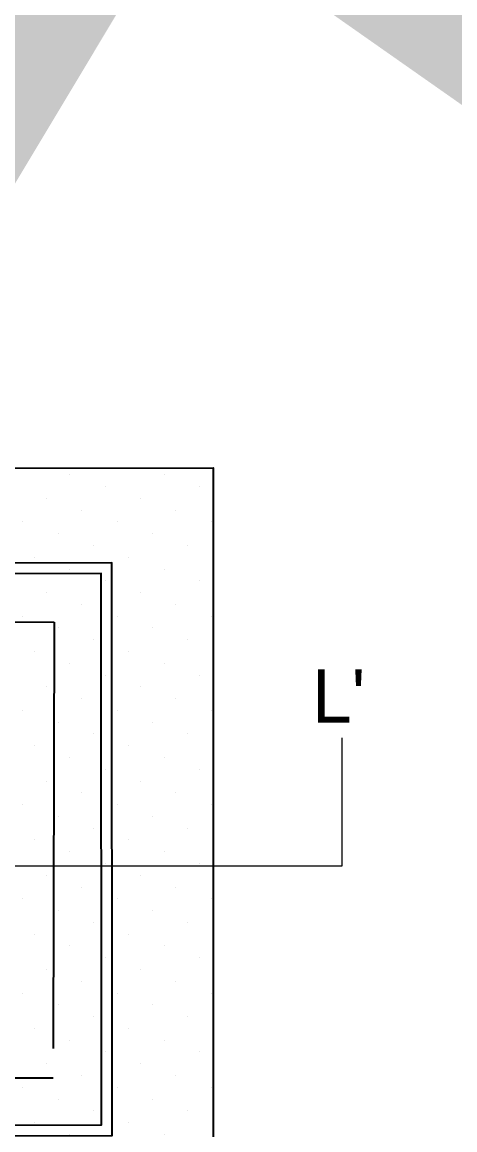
# Model space of a CAD drawing. Header units: millimetres. Extents: x 1147.5 to 1224.1, y 2097.1 to 2139.6.
# Drawn here: x 1209.268 to 1209.522, y 2114.744 to 2115.393 of the extents above; entities that cross this region are included whole.
import ezdxf
from ezdxf.enums import TextEntityAlignment as Align

# ---------------------------------------------------------------- set-up
doc = ezdxf.new("R2010")
doc.units = ezdxf.units.MM
doc.linetypes.add('CENTER', pattern=[1.25, 1, -0.0625, 0.125, -0.0625])
doc.linetypes.add('HIDDEN', pattern=[0.375, 0.25, -0.125])
for name, color, linetype in [('AUX2', 8, 'Continuous'), ('HATCH', 7, 'Continuous'), ('LINES', 1, 'Continuous'), ('TEXTO3', 1, 'Continuous')]:
    doc.layers.add(name, color=color, linetype=linetype)
doc.layers.add('COTAS', color=251, linetype='Continuous', lineweight=13)
doc.styles.add('RomanS', font='stylu.ttf')
doc.styles.get("Standard").update_dxf_attribs({"font": 'arial.ttf'})
doc.dimstyles.get("Standard").update_dxf_attribs({"dimtxt": 0.18, "dimasz": 0.18, "dimexe": 0.18, "dimexo": 0.0625, "dimgap": 0.09, "dimtad": 0, "dimtih": 1, "dimtoh": 1, "dimdec": 4, "dimzin": 0, "dimdsep": 46, "dimtxsty": 'Standard', "dimcen": 0.09, "dimadec": 0, "dimazin": 0, "dimtfac": 1, "dimtdec": 4, "dimtofl": 0, "dimtmove": 0, "dimatfit": 3, "dimfxl": 1, "dimtolj": 1, "dimtzin": 0, "dimarcsym": 0})

# ---------------------------------------------------------------- blocks, each defined once
blk = doc.blocks.new('*X338')
at = {"color": 0}
for p, q in [((320.4077602251544, 232.0194125768359), (320.4077602251544, 232.0194125768359)), ((324.8271776075704, 232.0194125768358), (324.8271776075704, 232.0194125768358)), ((329.2465949899864, 232.0194125768357), (329.2465949899864, 232.0194125768357)), ((333.6660123724023, 232.0194125768357), (333.6660123724023, 232.0194125768357)), ((338.0854297548183, 232.0194125768357), (338.0854297548183, 232.0194125768357)), ((342.5048471372344, 232.0194125768356), (342.5048471372344, 232.0194125768356)), ((346.9242645196504, 232.0194125768355), (346.9242645196504, 232.0194125768355)), ((351.3436819020663, 232.0194125768355), (351.3436819020663, 232.0194125768355)), ((355.7630992844823, 232.0194125768355), (355.7630992844823, 232.0194125768355)), ((360.1825166668982, 232.0194125768355), (360.1825166668982, 232.0194125768355)), ((364.6019340493141, 232.0194125768355), (364.6019340493141, 232.0194125768355)), ((317.6456243611444, 231.4669854040339), (317.6456243611444, 231.4669854040339)), ((322.0650417435604, 231.4669854040338), (322.0650417435604, 231.4669854040338)), ((326.4844591259764, 231.4669854040338), (326.4844591259764, 231.4669854040338)), ((330.9038765083924, 231.4669854040337), (330.9038765083924, 231.4669854040337)), ((335.3232938908084, 231.4669854040337), (335.3232938908084, 231.4669854040337)), ((339.7427112732243, 231.4669854040337), (339.7427112732243, 231.4669854040337)), ((344.1621286556403, 231.4669854040336), (344.1621286556403, 231.4669854040336)), ((348.5815460380563, 231.4669854040336), (348.5815460380563, 231.4669854040336)), ((353.0009634204723, 231.4669854040335), (353.0009634204723, 231.4669854040335)), ((357.4203808028882, 231.4669854040335), (357.4203808028882, 231.4669854040335)), ((361.8397981853042, 231.4669854040335), (361.8397981853042, 231.4669854040335)), ((366.25921556772, 231.4669854040335), (366.25921556772, 231.4669854040335)), ((319.3029058795505, 230.9145582312319), (319.3029058795505, 230.9145582312319)), ((323.7223232619664, 230.9145582312318), (323.7223232619664, 230.9145582312318)), ((328.1417406443824, 230.9145582312318), (328.1417406443824, 230.9145582312318)), ((332.5611580267984, 230.9145582312318), (332.5611580267984, 230.9145582312318)), ((336.9805754092143, 230.9145582312317), (336.9805754092143, 230.9145582312317)), ((341.3999927916304, 230.9145582312316), (341.3999927916304, 230.9145582312316)), ((345.8194101740464, 230.9145582312316), (345.8194101740464, 230.9145582312316)), ((350.2388275564623, 230.9145582312315), (350.2388275564623, 230.9145582312315)), ((354.6582449388783, 230.9145582312315), (354.6582449388783, 230.9145582312315)), ((359.0776623212942, 230.9145582312315), (359.0776623212942, 230.9145582312315)), ((363.4970797037101, 230.9145582312315), (363.4970797037101, 230.9145582312315)), ((320.9601873979564, 230.3621310584299), (320.9601873979564, 230.3621310584299)), ((325.3796047803724, 230.3621310584299), (325.3796047803724, 230.3621310584299)), ((329.7990221627884, 230.3621310584298), (329.7990221627884, 230.3621310584298)), ((334.2184395452044, 230.3621310584298), (334.2184395452044, 230.3621310584298)), ((338.6378569276203, 230.3621310584297), (338.6378569276203, 230.3621310584297)), ((343.0572743100363, 230.3621310584296), (343.0572743100363, 230.3621310584296)), ((347.4766916924523, 230.3621310584296), (347.4766916924523, 230.3621310584296)), ((351.8961090748683, 230.3621310584296), (351.8961090748683, 230.3621310584296)), ((356.3155264572842, 230.3621310584296), (356.3155264572842, 230.3621310584296)), ((360.7349438397002, 230.3621310584296), (360.7349438397002, 230.3621310584296)), ((365.1543612221161, 230.3621310584296), (365.1543612221161, 230.3621310584296)), ((318.1980515339465, 229.8097038856279), (318.1980515339465, 229.8097038856279)), ((322.6174689163624, 229.8097038856278), (322.6174689163624, 229.8097038856278)), ((327.0368862987784, 229.8097038856278), (327.0368862987784, 229.8097038856278)), ((331.4563036811944, 229.8097038856278), (331.4563036811944, 229.8097038856278)), ((335.8757210636103, 229.8097038856277), (335.8757210636103, 229.8097038856277)), ((340.2951384460264, 229.8097038856276), (340.2951384460264, 229.8097038856276)), ((344.7145558284424, 229.8097038856276), (344.7145558284424, 229.8097038856276)), ((349.1339732108583, 229.8097038856276), (349.1339732108583, 229.8097038856276)), ((353.5533905932743, 229.8097038856276), (353.5533905932743, 229.8097038856276)), ((357.9728079756902, 229.8097038856276), (357.9728079756902, 229.8097038856276)), ((362.3922253581061, 229.8097038856275), (362.3922253581061, 229.8097038856275)), ((366.811642740522, 229.8097038856276), (366.811642740522, 229.8097038856276)), ((319.8553330523524, 229.2572767128259), (319.8553330523524, 229.2572767128259)), ((324.2747504347684, 229.2572767128259), (324.2747504347684, 229.2572767128259)), ((328.6941678171844, 229.2572767128258), (328.6941678171844, 229.2572767128258)), ((333.1135851996004, 229.2572767128258), (333.1135851996004, 229.2572767128258)), ((337.5330025820163, 229.2572767128257), (337.5330025820163, 229.2572767128257)), ((341.9524199644324, 229.2572767128256), (341.9524199644324, 229.2572767128256)), ((346.3718373468483, 229.2572767128256), (346.3718373468483, 229.2572767128256)), ((350.7912547292643, 229.2572767128256), (350.7912547292643, 229.2572767128256)), ((355.2106721116803, 229.2572767128256), (355.2106721116803, 229.2572767128256)), ((359.6300894940962, 229.2572767128256), (359.6300894940962, 229.2572767128256)), ((364.0495068765121, 229.2572767128256), (364.0495068765121, 229.2572767128256)), ((317.0931971883425, 228.704849540024), (317.0931971883425, 228.704849540024)), ((321.5126145707584, 228.7048495400239), (321.5126145707584, 228.7048495400239)), ((325.9320319531744, 228.7048495400238), (325.9320319531744, 228.7048495400238)), ((330.3514493355904, 228.7048495400238), (330.3514493355904, 228.7048495400238)), ((334.7708667180063, 228.7048495400238), (334.7708667180063, 228.7048495400238)), ((339.1902841004224, 228.7048495400237), (339.1902841004224, 228.7048495400237)), ((343.6097014828384, 228.7048495400236), (343.6097014828384, 228.7048495400236)), ((348.0291188652543, 228.7048495400236), (348.0291188652543, 228.7048495400236)), ((352.4485362476703, 228.7048495400236), (352.4485362476703, 228.7048495400236)), ((356.8679536300862, 228.7048495400236), (356.8679536300862, 228.7048495400236)), ((361.2873710125021, 228.7048495400236), (361.2873710125021, 228.7048495400236)), ((365.706788394918, 228.7048495400236), (365.706788394918, 228.7048495400236)), ((318.7504787067484, 228.1524223672219), (318.7504787067484, 228.1524223672219)), ((323.1698960891644, 228.1524223672219), (323.1698960891644, 228.1524223672219)), ((327.5893134715804, 228.1524223672218), (327.5893134715804, 228.1524223672218)), ((332.0087308539964, 228.1524223672218), (332.0087308539964, 228.1524223672218)), ((336.4281482364123, 228.1524223672218), (336.4281482364123, 228.1524223672218)), ((340.8475656188284, 228.1524223672217), (340.8475656188284, 228.1524223672217)), ((345.2669830012443, 228.1524223672216), (345.2669830012443, 228.1524223672216)), ((349.6864003836603, 228.1524223672216), (349.6864003836603, 228.1524223672216)), ((354.1058177660763, 228.1524223672216), (354.1058177660763, 228.1524223672216)), ((358.5252351484922, 228.1524223672216), (358.5252351484922, 228.1524223672216)), ((362.9446525309081, 228.1524223672216), (362.9446525309081, 228.1524223672216)), ((320.4077602251544, 227.5999951944199), (320.4077602251544, 227.5999951944199)), ((324.8271776075704, 227.5999951944198), (324.8271776075704, 227.5999951944198)), ((329.2465949899864, 227.5999951944198), (329.2465949899864, 227.5999951944198)), ((333.6660123724023, 227.5999951944198), (333.6660123724023, 227.5999951944198)), ((338.0854297548184, 227.5999951944197), (338.0854297548184, 227.5999951944197)), ((342.5048471372344, 227.5999951944197), (342.5048471372344, 227.5999951944197)), ((346.9242645196503, 227.5999951944196), (346.9242645196503, 227.5999951944196)), ((351.3436819020663, 227.5999951944196), (351.3436819020663, 227.5999951944196)), ((355.7630992844822, 227.5999951944196), (355.7630992844822, 227.5999951944196)), ((360.1825166668981, 227.5999951944196), (360.1825166668981, 227.5999951944196)), ((364.601934049314, 227.5999951944196), (364.601934049314, 227.5999951944196)), ((317.6456243611444, 227.047568021618), (317.6456243611444, 227.047568021618)), ((322.0650417435604, 227.047568021618), (322.0650417435604, 227.047568021618)), ((326.4844591259764, 227.0475680216179), (326.4844591259764, 227.0475680216179)), ((330.9038765083924, 227.0475680216178), (330.9038765083924, 227.0475680216178)), ((335.3232938908083, 227.0475680216178), (335.3232938908083, 227.0475680216178)), ((339.7427112732244, 227.0475680216177), (339.7427112732244, 227.0475680216177)), ((344.1621286556403, 227.0475680216177), (344.1621286556403, 227.0475680216177)), ((348.5815460380563, 227.0475680216176), (348.5815460380563, 227.0475680216176)), ((353.0009634204723, 227.0475680216176), (353.0009634204723, 227.0475680216176)), ((357.4203808028882, 227.0475680216176), (357.4203808028882, 227.0475680216176)), ((361.8397981853041, 227.0475680216176), (361.8397981853041, 227.0475680216176)), ((366.25921556772, 227.0475680216176), (366.25921556772, 227.0475680216176)), ((319.3029058795504, 226.4951408488159), (319.3029058795504, 226.4951408488159)), ((323.7223232619664, 226.4951408488159), (323.7223232619664, 226.4951408488159)), ((328.1417406443824, 226.4951408488159), (328.1417406443824, 226.4951408488159)), ((332.5611580267984, 226.4951408488158), (332.5611580267984, 226.4951408488158)), ((336.9805754092144, 226.4951408488157), (336.9805754092144, 226.4951408488157)), ((341.3999927916304, 226.4951408488157), (341.3999927916304, 226.4951408488157)), ((345.8194101740463, 226.4951408488157), (345.8194101740463, 226.4951408488157)), ((350.2388275564623, 226.4951408488157), (350.2388275564623, 226.4951408488157)), ((354.6582449388782, 226.4951408488157), (354.6582449388782, 226.4951408488157)), ((359.0776623212941, 226.4951408488156), (359.0776623212941, 226.4951408488156)), ((363.49707970371, 226.4951408488157), (363.49707970371, 226.4951408488157)), ((320.9601873979564, 225.942713676014), (320.9601873979564, 225.942713676014)), ((325.3796047803724, 225.9427136760139), (325.3796047803724, 225.9427136760139)), ((329.7990221627884, 225.9427136760139), (329.7990221627884, 225.9427136760139)), ((334.2184395452043, 225.9427136760138), (334.2184395452043, 225.9427136760138)), ((338.6378569276204, 225.9427136760137), (338.6378569276204, 225.9427136760137)), ((343.0572743100363, 225.9427136760137), (343.0572743100363, 225.9427136760137)), ((347.4766916924523, 225.9427136760137), (347.4766916924523, 225.9427136760137)), ((351.8961090748683, 225.9427136760137), (351.8961090748683, 225.9427136760137)), ((356.3155264572842, 225.9427136760137), (356.3155264572842, 225.9427136760137)), ((360.7349438397001, 225.9427136760137), (360.7349438397001, 225.9427136760137)), ((365.154361222116, 225.9427136760137), (365.154361222116, 225.9427136760137)), ((318.1980515339464, 225.390286503212), (318.1980515339464, 225.390286503212)), ((322.6174689163624, 225.3902865032119), (322.6174689163624, 225.3902865032119)), ((327.0368862987784, 225.3902865032119), (327.0368862987784, 225.3902865032119)), ((331.4563036811944, 225.3902865032119), (331.4563036811944, 225.3902865032119)), ((335.8757210636104, 225.3902865032118), (335.8757210636104, 225.3902865032118)), ((340.2951384460264, 225.3902865032117), (340.2951384460264, 225.3902865032117)), ((344.7145558284423, 225.3902865032117), (344.7145558284423, 225.3902865032117)), ((349.1339732108583, 225.3902865032117), (349.1339732108583, 225.3902865032117)), ((353.5533905932742, 225.3902865032117), (353.5533905932742, 225.3902865032117)), ((357.9728079756901, 225.3902865032117), (357.9728079756901, 225.3902865032117)), ((362.392225358106, 225.3902865032117), (362.392225358106, 225.3902865032117)), ((366.811642740522, 225.3902865032117), (366.811642740522, 225.3902865032117)), ((319.8553330523524, 224.83785933041), (319.8553330523524, 224.83785933041)), ((324.2747504347684, 224.8378593304099), (324.2747504347684, 224.8378593304099)), ((328.6941678171844, 224.8378593304099), (328.6941678171844, 224.8378593304099)), ((333.1135851996003, 224.8378593304099), (333.1135851996003, 224.8378593304099)), ((337.5330025820164, 224.8378593304098), (337.5330025820164, 224.8378593304098)), ((341.9524199644324, 224.8378593304097), (341.9524199644324, 224.8378593304097)), ((346.3718373468483, 224.8378593304097), (346.3718373468483, 224.8378593304097)), ((350.7912547292643, 224.8378593304097), (350.7912547292643, 224.8378593304097)), ((355.2106721116802, 224.8378593304097), (355.2106721116802, 224.8378593304097)), ((359.6300894940961, 224.8378593304097), (359.6300894940961, 224.8378593304097)), ((364.049506876512, 224.8378593304097), (364.049506876512, 224.8378593304097)), ((317.0931971883424, 224.285432157608), (317.0931971883424, 224.285432157608)), ((321.5126145707584, 224.2854321576079), (321.5126145707584, 224.2854321576079)), ((325.9320319531744, 224.2854321576079), (325.9320319531744, 224.2854321576079)), ((330.3514493355904, 224.2854321576079), (330.3514493355904, 224.2854321576079)), ((334.7708667180064, 224.2854321576078), (334.7708667180064, 224.2854321576078)), ((339.1902841004224, 224.2854321576078), (339.1902841004224, 224.2854321576078)), ((343.6097014828383, 224.2854321576077), (343.6097014828383, 224.2854321576077)), ((348.0291188652543, 224.2854321576077), (348.0291188652543, 224.2854321576077)), ((352.4485362476702, 224.2854321576077), (352.4485362476702, 224.2854321576077)), ((356.8679536300861, 224.2854321576077), (356.8679536300861, 224.2854321576077)), ((361.287371012502, 224.2854321576077), (361.287371012502, 224.2854321576077)), ((365.706788394918, 224.2854321576077), (365.706788394918, 224.2854321576077)), ((318.7504787067484, 223.7330049848061), (318.7504787067484, 223.7330049848061)), ((323.1698960891644, 223.733004984806), (323.1698960891644, 223.733004984806)), ((327.5893134715804, 223.7330049848059), (327.5893134715804, 223.7330049848059)), ((332.0087308539963, 223.7330049848059), (332.0087308539963, 223.7330049848059)), ((336.4281482364124, 223.7330049848058), (336.4281482364124, 223.7330049848058)), ((340.8475656188284, 223.7330049848058), (340.8475656188284, 223.7330049848058)), ((345.2669830012443, 223.7330049848057), (345.2669830012443, 223.7330049848057)), ((349.6864003836603, 223.7330049848057), (349.6864003836603, 223.7330049848057)), ((354.1058177660762, 223.7330049848057), (354.1058177660762, 223.7330049848057)), ((358.5252351484921, 223.7330049848057), (358.5252351484921, 223.7330049848057)), ((362.944652530908, 223.7330049848057), (362.944652530908, 223.7330049848057)), ((320.4077602251544, 223.180577812004), (320.4077602251544, 223.180577812004)), ((324.8271776075704, 223.180577812004), (324.8271776075704, 223.180577812004)), ((329.2465949899864, 223.1805778120039), (329.2465949899864, 223.1805778120039)), ((333.6660123724024, 223.1805778120038), (333.6660123724024, 223.1805778120038)), ((338.0854297548184, 223.1805778120038), (338.0854297548184, 223.1805778120038)), ((342.5048471372343, 223.1805778120037), (342.5048471372343, 223.1805778120037)), ((346.9242645196503, 223.1805778120037), (346.9242645196503, 223.1805778120037)), ((351.3436819020662, 223.1805778120037), (351.3436819020662, 223.1805778120037)), ((355.7630992844821, 223.1805778120037), (355.7630992844821, 223.1805778120037)), ((360.182516666898, 223.1805778120037), (360.182516666898, 223.1805778120037)), ((364.601934049314, 223.1805778120037), (364.601934049314, 223.1805778120037)), ((317.6456243611444, 222.6281506392021), (317.6456243611444, 222.6281506392021)), ((322.0650417435604, 222.628150639202), (322.0650417435604, 222.628150639202)), ((326.4844591259764, 222.628150639202), (326.4844591259764, 222.628150639202)), ((330.9038765083923, 222.6281506392019), (330.9038765083923, 222.6281506392019)), ((335.3232938908084, 222.6281506392018), (335.3232938908084, 222.6281506392018)), ((339.7427112732244, 222.6281506392018), (339.7427112732244, 222.6281506392018)), ((344.1621286556403, 222.6281506392018), (344.1621286556403, 222.6281506392018)), ((348.5815460380563, 222.6281506392018), (348.5815460380563, 222.6281506392018)), ((353.0009634204722, 222.6281506392018), (353.0009634204722, 222.6281506392018)), ((357.4203808028881, 222.6281506392018), (357.4203808028881, 222.6281506392018)), ((361.839798185304, 222.6281506392018), (361.839798185304, 222.6281506392018)), ((366.2592155677199, 222.6281506392018), (366.2592155677199, 222.6281506392018)), ((319.3029058795504, 222.0757234664), (319.3029058795504, 222.0757234664)), ((323.7223232619664, 222.0757234664), (323.7223232619664, 222.0757234664)), ((328.1417406443824, 222.0757234663999), (328.1417406443824, 222.0757234663999)), ((332.5611580267984, 222.0757234663999), (332.5611580267984, 222.0757234663999)), ((336.9805754092144, 222.0757234663998), (336.9805754092144, 222.0757234663998)), ((341.3999927916303, 222.0757234663998), (341.3999927916303, 222.0757234663998)), ((345.8194101740463, 222.0757234663998), (345.8194101740463, 222.0757234663998)), ((350.2388275564622, 222.0757234663998), (350.2388275564622, 222.0757234663998)), ((354.6582449388781, 222.0757234663998), (354.6582449388781, 222.0757234663998)), ((359.077662321294, 222.0757234663998), (359.077662321294, 222.0757234663998)), ((363.49707970371, 222.0757234663998), (363.49707970371, 222.0757234663998)), ((320.9601873979564, 221.523296293598), (320.9601873979564, 221.523296293598)), ((325.3796047803724, 221.523296293598), (325.3796047803724, 221.523296293598)), ((329.7990221627883, 221.523296293598), (329.7990221627883, 221.523296293598)), ((334.2184395452044, 221.5232962935979), (334.2184395452044, 221.5232962935979)), ((338.6378569276204, 221.5232962935978), (338.6378569276204, 221.5232962935978)), ((343.0572743100363, 221.5232962935978), (343.0572743100363, 221.5232962935978)), ((347.4766916924523, 221.5232962935978), (347.4766916924523, 221.5232962935978)), ((351.8961090748682, 221.5232962935978), (351.8961090748682, 221.5232962935978)), ((356.3155264572841, 221.5232962935978), (356.3155264572841, 221.5232962935978)), ((360.7349438397, 221.5232962935978), (360.7349438397, 221.5232962935978)), ((365.1543612221159, 221.5232962935978), (365.1543612221159, 221.5232962935978)), ((318.1980515339464, 220.970869120796), (318.1980515339464, 220.970869120796)), ((322.6174689163624, 220.970869120796), (322.6174689163624, 220.970869120796)), ((327.0368862987784, 220.970869120796), (327.0368862987784, 220.970869120796)), ((331.4563036811944, 220.9708691207959), (331.4563036811944, 220.9708691207959)), ((335.8757210636104, 220.9708691207959), (335.8757210636104, 220.9708691207959)), ((340.2951384460263, 220.9708691207958), (340.2951384460263, 220.9708691207958)), ((344.7145558284423, 220.9708691207958), (344.7145558284423, 220.9708691207958)), ((349.1339732108582, 220.9708691207958), (349.1339732108582, 220.9708691207958)), ((353.5533905932741, 220.9708691207958), (353.5533905932741, 220.9708691207958)), ((357.97280797569, 220.9708691207958), (357.97280797569, 220.9708691207958)), ((362.392225358106, 220.9708691207958), (362.392225358106, 220.9708691207958)), ((366.8116427405219, 220.9708691207958), (366.8116427405219, 220.9708691207958)), ((319.8553330523524, 220.4184419479941), (319.8553330523524, 220.4184419479941)), ((324.2747504347684, 220.418441947994), (324.2747504347684, 220.418441947994)), ((328.6941678171843, 220.418441947994), (328.6941678171843, 220.418441947994)), ((333.1135851996004, 220.4184419479939), (333.1135851996004, 220.4184419479939)), ((337.5330025820164, 220.4184419479939), (337.5330025820164, 220.4184419479939)), ((341.9524199644324, 220.4184419479938), (341.9524199644324, 220.4184419479938)), ((346.3718373468483, 220.4184419479938), (346.3718373468483, 220.4184419479938)), ((350.7912547292642, 220.4184419479938), (350.7912547292642, 220.4184419479938)), ((355.2106721116801, 220.4184419479938), (355.2106721116801, 220.4184419479938)), ((359.630089494096, 220.4184419479938), (359.630089494096, 220.4184419479938)), ((364.0495068765119, 220.4184419479938), (364.0495068765119, 220.4184419479938)), ((317.0931971883424, 219.8660147751921), (317.0931971883424, 219.8660147751921)), ((321.5126145707584, 219.8660147751921), (321.5126145707584, 219.8660147751921)), ((325.9320319531744, 219.866014775192), (325.9320319531744, 219.866014775192)), ((330.3514493355904, 219.8660147751919), (330.3514493355904, 219.8660147751919)), ((334.7708667180064, 219.8660147751919), (334.7708667180064, 219.8660147751919)), ((339.1902841004223, 219.8660147751918), (339.1902841004223, 219.8660147751918)), ((343.6097014828383, 219.8660147751918), (343.6097014828383, 219.8660147751918)), ((348.0291188652542, 219.8660147751918), (348.0291188652542, 219.8660147751918)), ((352.4485362476701, 219.8660147751918), (352.4485362476701, 219.8660147751918)), ((356.867953630086, 219.8660147751918), (356.867953630086, 219.8660147751918)), ((361.287371012502, 219.8660147751918), (361.287371012502, 219.8660147751918)), ((365.7067883949179, 219.8660147751918), (365.7067883949179, 219.8660147751918)), ((318.7504787067484, 219.3135876023901), (318.7504787067484, 219.3135876023901)), ((323.1698960891644, 219.3135876023901), (323.1698960891644, 219.3135876023901)), ((327.5893134715803, 219.31358760239), (327.5893134715803, 219.31358760239)), ((332.0087308539964, 219.3135876023899), (332.0087308539964, 219.3135876023899)), ((336.4281482364124, 219.3135876023899), (336.4281482364124, 219.3135876023899)), ((340.8475656188284, 219.3135876023899), (340.8475656188284, 219.3135876023899)), ((345.2669830012443, 219.3135876023899), (345.2669830012443, 219.3135876023899)), ((349.6864003836602, 219.3135876023899), (349.6864003836602, 219.3135876023899)), ((354.1058177660761, 219.3135876023899), (354.1058177660761, 219.3135876023899)), ((358.525235148492, 219.3135876023899), (358.525235148492, 219.3135876023899)), ((362.9446525309079, 219.3135876023899), (362.9446525309079, 219.3135876023899)), ((320.4077602251544, 218.7611604295881), (320.4077602251544, 218.7611604295881)), ((324.8271776075704, 218.761160429588), (324.8271776075704, 218.761160429588)), ((329.2465949899864, 218.761160429588), (329.2465949899864, 218.761160429588)), ((333.6660123724024, 218.7611604295879), (333.6660123724024, 218.7611604295879)), ((338.0854297548183, 218.7611604295879), (338.0854297548183, 218.7611604295879)), ((342.5048471372343, 218.7611604295879), (342.5048471372343, 218.7611604295879)), ((346.9242645196503, 218.7611604295879), (346.9242645196503, 218.7611604295879)), ((351.3436819020661, 218.7611604295878), (351.3436819020661, 218.7611604295878)), ((355.7630992844821, 218.7611604295879), (355.7630992844821, 218.7611604295879)), ((360.182516666898, 218.7611604295879), (360.182516666898, 218.7611604295879)), ((364.6019340493139, 218.7611604295879), (364.6019340493139, 218.7611604295879)), ((317.6456243611444, 218.2087332567861), (317.6456243611444, 218.2087332567861)), ((322.0650417435604, 218.2087332567861), (322.0650417435604, 218.2087332567861)), ((326.4844591259763, 218.208733256786), (326.4844591259763, 218.208733256786)), ((330.9038765083924, 218.208733256786), (330.9038765083924, 218.208733256786)), ((335.3232938908084, 218.2087332567859), (335.3232938908084, 218.2087332567859)), ((339.7427112732244, 218.2087332567859), (339.7427112732244, 218.2087332567859)), ((344.1621286556403, 218.2087332567859), (344.1621286556403, 218.2087332567859)), ((348.5815460380562, 218.2087332567859), (348.5815460380562, 218.2087332567859)), ((353.0009634204721, 218.2087332567859), (353.0009634204721, 218.2087332567859)), ((357.420380802888, 218.2087332567859), (357.420380802888, 218.2087332567859)), ((361.8397981853039, 218.2087332567859), (361.8397981853039, 218.2087332567859)), ((366.2592155677199, 218.2087332567859), (366.2592155677199, 218.2087332567859)), ((319.3029058795504, 217.6563060839841), (319.3029058795504, 217.6563060839841)), ((323.7223232619664, 217.6563060839841), (323.7223232619664, 217.6563060839841)), ((328.1417406443824, 217.656306083984), (328.1417406443824, 217.656306083984)), ((332.5611580267984, 217.656306083984), (332.5611580267984, 217.656306083984)), ((336.9805754092143, 217.6563060839839), (336.9805754092143, 217.6563060839839)), ((341.3999927916303, 217.6563060839839), (341.3999927916303, 217.6563060839839)), ((345.8194101740463, 217.6563060839839), (345.8194101740463, 217.6563060839839)), ((350.2388275564621, 217.6563060839839), (350.2388275564621, 217.6563060839839)), ((354.6582449388781, 217.6563060839839), (354.6582449388781, 217.6563060839839)), ((359.077662321294, 217.6563060839839), (359.077662321294, 217.6563060839839)), ((363.4970797037099, 217.6563060839839), (363.4970797037099, 217.6563060839839)), ((320.9601873979564, 217.1038789111821), (320.9601873979564, 217.1038789111821)), ((325.3796047803723, 217.1038789111821), (325.3796047803723, 217.1038789111821)), ((329.7990221627884, 217.103878911182), (329.7990221627884, 217.103878911182)), ((334.2184395452044, 217.103878911182), (334.2184395452044, 217.103878911182)), ((338.6378569276204, 217.1038789111819), (338.6378569276204, 217.1038789111819)), ((343.0572743100363, 217.1038789111819), (343.0572743100363, 217.1038789111819)), ((347.4766916924522, 217.1038789111819), (347.4766916924522, 217.1038789111819)), ((351.8961090748681, 217.1038789111819), (351.8961090748681, 217.1038789111819)), ((356.315526457284, 217.1038789111819), (356.315526457284, 217.1038789111819)), ((360.7349438397, 217.1038789111819), (360.7349438397, 217.1038789111819)), ((365.1543612221159, 217.1038789111819), (365.1543612221159, 217.1038789111819)), ((318.1980515339464, 216.5514517383802), (318.1980515339464, 216.5514517383802)), ((322.6174689163624, 216.5514517383801), (322.6174689163624, 216.5514517383801)), ((327.0368862987784, 216.55145173838), (327.0368862987784, 216.55145173838)), ((331.4563036811944, 216.55145173838), (331.4563036811944, 216.55145173838)), ((335.8757210636103, 216.5514517383799), (335.8757210636103, 216.5514517383799)), ((340.2951384460263, 216.5514517383799), (340.2951384460263, 216.5514517383799)), ((344.7145558284423, 216.5514517383799), (344.7145558284423, 216.5514517383799)), ((349.1339732108581, 216.5514517383799), (349.1339732108581, 216.5514517383799)), ((353.5533905932741, 216.5514517383799), (353.5533905932741, 216.5514517383799)), ((357.97280797569, 216.5514517383799), (357.97280797569, 216.5514517383799)), ((362.3922253581059, 216.5514517383799), (362.3922253581059, 216.5514517383799)), ((366.8116427405218, 216.5514517383799), (366.8116427405218, 216.5514517383799)), ((319.8553330523524, 215.9990245655782), (319.8553330523524, 215.9990245655782)), ((324.2747504347684, 215.9990245655781), (324.2747504347684, 215.9990245655781)), ((328.6941678171844, 215.999024565578), (328.6941678171844, 215.999024565578)), ((333.1135851996004, 215.999024565578), (333.1135851996004, 215.999024565578)), ((337.5330025820164, 215.999024565578), (337.5330025820164, 215.999024565578)), ((341.9524199644323, 215.999024565578), (341.9524199644323, 215.999024565578)), ((346.3718373468482, 215.999024565578), (346.3718373468482, 215.999024565578)), ((350.7912547292641, 215.999024565578), (350.7912547292641, 215.999024565578)), ((355.21067211168, 215.999024565578), (355.21067211168, 215.999024565578)), ((359.630089494096, 215.999024565578), (359.630089494096, 215.999024565578)), ((364.0495068765119, 215.999024565578), (364.0495068765119, 215.999024565578)), ((317.0931971883424, 215.4465973927762), (317.0931971883424, 215.4465973927762)), ((321.5126145707584, 215.4465973927761), (321.5126145707584, 215.4465973927761)), ((325.9320319531744, 215.4465973927761), (325.9320319531744, 215.4465973927761)), ((330.3514493355904, 215.446597392776), (330.3514493355904, 215.446597392776)), ((334.7708667180063, 215.446597392776), (334.7708667180063, 215.446597392776)), ((339.1902841004223, 215.446597392776), (339.1902841004223, 215.446597392776)), ((343.6097014828383, 215.446597392776), (343.6097014828383, 215.446597392776)), ((348.0291188652541, 215.4465973927759), (348.0291188652541, 215.4465973927759)), ((352.4485362476701, 215.446597392776), (352.4485362476701, 215.446597392776)), ((356.867953630086, 215.446597392776), (356.867953630086, 215.446597392776)), ((361.2873710125019, 215.446597392776), (361.2873710125019, 215.446597392776)), ((365.7067883949179, 215.446597392776), (365.7067883949179, 215.446597392776)), ((318.7504787067484, 214.8941702199742), (318.7504787067484, 214.8941702199742)), ((323.1698960891644, 214.8941702199741), (323.1698960891644, 214.8941702199741)), ((327.5893134715804, 214.8941702199741), (327.5893134715804, 214.8941702199741)), ((332.0087308539964, 214.894170219974), (332.0087308539964, 214.894170219974)), ((336.4281482364124, 214.894170219974), (336.4281482364124, 214.894170219974)), ((340.8475656188283, 214.894170219974), (340.8475656188283, 214.894170219974)), ((345.2669830012442, 214.894170219974), (345.2669830012442, 214.894170219974)), ((349.6864003836601, 214.894170219974), (349.6864003836601, 214.894170219974)), ((354.105817766076, 214.894170219974), (354.105817766076, 214.894170219974)), ((358.525235148492, 214.894170219974), (358.525235148492, 214.894170219974)), ((362.9446525309079, 214.894170219974), (362.9446525309079, 214.894170219974)), ((320.4077602251544, 214.3417430471722), (320.4077602251544, 214.3417430471722)), ((324.8271776075704, 214.3417430471721), (324.8271776075704, 214.3417430471721)), ((329.2465949899864, 214.3417430471721), (329.2465949899864, 214.3417430471721)), ((333.6660123724023, 214.341743047172), (333.6660123724023, 214.341743047172)), ((338.0854297548183, 214.341743047172), (338.0854297548183, 214.341743047172)), ((342.5048471372343, 214.341743047172), (342.5048471372343, 214.341743047172)), ((346.9242645196501, 214.341743047172), (346.9242645196501, 214.341743047172)), ((351.3436819020661, 214.341743047172), (351.3436819020661, 214.341743047172)), ((355.763099284482, 214.341743047172), (355.763099284482, 214.341743047172)), ((360.1825166668979, 214.341743047172), (360.1825166668979, 214.341743047172)), ((364.6019340493139, 214.341743047172), (364.6019340493139, 214.341743047172)), ((317.6456243611444, 213.7893158743702), (317.6456243611444, 213.7893158743702)), ((322.0650417435604, 213.7893158743702), (322.0650417435604, 213.7893158743702)), ((326.4844591259764, 213.7893158743701), (326.4844591259764, 213.7893158743701)), ((330.9038765083924, 213.7893158743701), (330.9038765083924, 213.7893158743701)), ((335.3232938908084, 213.78931587437), (335.3232938908084, 213.78931587437)), ((339.7427112732243, 213.78931587437), (339.7427112732243, 213.78931587437)), ((344.1621286556402, 213.78931587437), (344.1621286556402, 213.78931587437)), ((348.5815460380561, 213.78931587437), (348.5815460380561, 213.78931587437)), ((353.000963420472, 213.78931587437), (353.000963420472, 213.78931587437)), ((357.420380802888, 213.78931587437), (357.420380802888, 213.78931587437)), ((361.8397981853039, 213.78931587437), (361.8397981853039, 213.78931587437)), ((366.2592155677198, 213.78931587437), (366.2592155677198, 213.78931587437)), ((319.3029058795504, 213.2368887015682), (319.3029058795504, 213.2368887015682)), ((323.7223232619664, 213.2368887015681), (323.7223232619664, 213.2368887015681)), ((328.1417406443824, 213.2368887015681), (328.1417406443824, 213.2368887015681)), ((332.5611580267984, 213.236888701568), (332.5611580267984, 213.236888701568)), ((336.9805754092143, 213.236888701568), (336.9805754092143, 213.236888701568)), ((341.3999927916303, 213.236888701568), (341.3999927916303, 213.236888701568)), ((345.8194101740461, 213.236888701568), (345.8194101740461, 213.236888701568)), ((350.2388275564621, 213.236888701568), (350.2388275564621, 213.236888701568)), ((354.658244938878, 213.236888701568), (354.658244938878, 213.236888701568)), ((359.0776623212939, 213.236888701568), (359.0776623212939, 213.236888701568)), ((363.4970797037099, 213.236888701568), (363.4970797037099, 213.236888701568)), ((320.9601873979564, 212.6844615287662), (320.9601873979564, 212.6844615287662)), ((325.3796047803724, 212.6844615287661), (325.3796047803724, 212.6844615287661)), ((329.7990221627884, 212.6844615287661), (329.7990221627884, 212.6844615287661)), ((334.2184395452044, 212.6844615287661), (334.2184395452044, 212.6844615287661)), ((338.6378569276203, 212.6844615287661), (338.6378569276203, 212.6844615287661)), ((343.0572743100362, 212.6844615287661), (343.0572743100362, 212.6844615287661)), ((347.4766916924521, 212.6844615287661), (347.4766916924521, 212.6844615287661)), ((351.896109074868, 212.6844615287661), (351.896109074868, 212.6844615287661)), ((356.315526457284, 212.6844615287661), (356.315526457284, 212.6844615287661)), ((360.7349438396999, 212.6844615287661), (360.7349438396999, 212.6844615287661)), ((365.1543612221158, 212.6844615287661), (365.1543612221158, 212.6844615287661)), ((318.1980515339464, 212.1320343559642), (318.1980515339464, 212.1320343559642)), ((322.6174689163624, 212.1320343559642), (322.6174689163624, 212.1320343559642)), ((327.0368862987784, 212.1320343559641), (327.0368862987784, 212.1320343559641)), ((331.4563036811944, 212.1320343559641), (331.4563036811944, 212.1320343559641)), ((335.8757210636103, 212.1320343559641), (335.8757210636103, 212.1320343559641)), ((340.2951384460263, 212.1320343559641), (340.2951384460263, 212.1320343559641)), ((344.7145558284421, 212.132034355964), (344.7145558284421, 212.132034355964)), ((349.1339732108581, 212.1320343559641), (349.1339732108581, 212.1320343559641)), ((353.553390593274, 212.1320343559641), (353.553390593274, 212.1320343559641)), ((357.9728079756899, 212.1320343559641), (357.9728079756899, 212.1320343559641)), ((362.3922253581059, 212.1320343559641), (362.3922253581059, 212.1320343559641)), ((366.8116427405218, 212.1320343559641), (366.8116427405218, 212.1320343559641)), ((319.8553330523524, 211.5796071831622), (319.8553330523524, 211.5796071831622)), ((324.2747504347684, 211.5796071831622), (324.2747504347684, 211.5796071831622)), ((328.6941678171844, 211.5796071831621), (328.6941678171844, 211.5796071831621)), ((333.1135851996004, 211.5796071831621), (333.1135851996004, 211.5796071831621)), ((337.5330025820163, 211.5796071831621), (337.5330025820163, 211.5796071831621)), ((341.9524199644322, 211.5796071831621), (341.9524199644322, 211.5796071831621)), ((346.3718373468481, 211.5796071831621), (346.3718373468481, 211.5796071831621)), ((350.791254729264, 211.5796071831621), (350.791254729264, 211.5796071831621)), ((355.21067211168, 211.5796071831621), (355.21067211168, 211.5796071831621)), ((359.6300894940959, 211.5796071831621), (359.6300894940959, 211.5796071831621)), ((364.0495068765118, 211.5796071831621), (364.0495068765118, 211.5796071831621)), ((317.0931971883424, 211.0271800103603), (317.0931971883424, 211.0271800103603)), ((321.5126145707584, 211.0271800103602), (321.5126145707584, 211.0271800103602)), ((325.9320319531744, 211.0271800103602), (325.9320319531744, 211.0271800103602)), ((330.3514493355904, 211.0271800103601), (330.3514493355904, 211.0271800103601)), ((334.7708667180063, 211.0271800103601), (334.7708667180063, 211.0271800103601)), ((339.1902841004223, 211.0271800103601), (339.1902841004223, 211.0271800103601)), ((343.6097014828381, 211.0271800103601), (343.6097014828381, 211.0271800103601)), ((348.0291188652541, 211.0271800103601), (348.0291188652541, 211.0271800103601)), ((352.44853624767, 211.0271800103601), (352.44853624767, 211.0271800103601)), ((356.8679536300859, 211.0271800103601), (356.8679536300859, 211.0271800103601)), ((361.2873710125019, 211.0271800103601), (361.2873710125019, 211.0271800103601)), ((365.7067883949178, 211.0271800103601), (365.7067883949178, 211.0271800103601)), ((318.7504787067484, 210.4747528375583), (318.7504787067484, 210.4747528375583)), ((323.1698960891644, 210.4747528375582), (323.1698960891644, 210.4747528375582)), ((327.5893134715804, 210.4747528375582), (327.5893134715804, 210.4747528375582)), ((332.0087308539964, 210.4747528375581), (332.0087308539964, 210.4747528375581)), ((336.4281482364123, 210.4747528375581), (336.4281482364123, 210.4747528375581)), ((340.8475656188282, 210.4747528375581), (340.8475656188282, 210.4747528375581)), ((345.2669830012441, 210.4747528375581), (345.2669830012441, 210.4747528375581)), ((349.68640038366, 210.4747528375581), (349.68640038366, 210.4747528375581)), ((354.105817766076, 210.4747528375581), (354.105817766076, 210.4747528375581)), ((358.5252351484919, 210.4747528375581), (358.5252351484919, 210.4747528375581)), ((362.9446525309078, 210.4747528375581), (362.9446525309078, 210.4747528375581)), ((320.4077602251544, 209.9223256647562), (320.4077602251544, 209.9223256647562)), ((324.8271776075704, 209.9223256647562), (324.8271776075704, 209.9223256647562)), ((329.2465949899864, 209.9223256647561), (329.2465949899864, 209.9223256647561)), ((333.6660123724023, 209.9223256647561), (333.6660123724023, 209.9223256647561)), ((338.0854297548183, 209.9223256647561), (338.0854297548183, 209.9223256647561)), ((342.5048471372342, 209.9223256647561), (342.5048471372342, 209.9223256647561)), ((346.9242645196501, 209.9223256647561), (346.9242645196501, 209.9223256647561)), ((351.343681902066, 209.9223256647561), (351.343681902066, 209.9223256647561)), ((355.7630992844819, 209.9223256647561), (355.7630992844819, 209.9223256647561)), ((360.1825166668979, 209.9223256647561), (360.1825166668979, 209.9223256647561)), ((364.6019340493138, 209.9223256647561), (364.6019340493138, 209.9223256647561)), ((317.6456243611444, 209.3698984919543), (317.6456243611444, 209.3698984919543)), ((322.0650417435604, 209.3698984919542), (322.0650417435604, 209.3698984919542)), ((326.4844591259764, 209.3698984919542), (326.4844591259764, 209.3698984919542)), ((330.9038765083924, 209.3698984919542), (330.9038765083924, 209.3698984919542)), ((335.3232938908083, 209.3698984919542), (335.3232938908083, 209.3698984919542)), ((339.7427112732242, 209.3698984919542), (339.7427112732242, 209.3698984919542)), ((344.1621286556401, 209.3698984919542), (344.1621286556401, 209.3698984919542)), ((348.581546038056, 209.3698984919542), (348.581546038056, 209.3698984919542)), ((353.000963420472, 209.3698984919542), (353.000963420472, 209.3698984919542)), ((357.4203808028879, 209.3698984919542), (357.4203808028879, 209.3698984919542)), ((361.8397981853038, 209.3698984919542), (361.8397981853038, 209.3698984919542)), ((366.2592155677197, 209.3698984919542), (366.2592155677197, 209.3698984919542)), ((319.3029058795505, 208.8174713191522), (319.3029058795505, 208.8174713191522)), ((323.7223232619664, 208.8174713191522), (323.7223232619664, 208.8174713191522)), ((328.1417406443824, 208.8174713191522), (328.1417406443824, 208.8174713191522)), ((332.5611580267984, 208.8174713191522), (332.5611580267984, 208.8174713191522)), ((336.9805754092143, 208.8174713191522), (336.9805754092143, 208.8174713191522)), ((341.3999927916302, 208.8174713191521), (341.3999927916302, 208.8174713191521)), ((345.8194101740461, 208.8174713191522), (345.8194101740461, 208.8174713191522)), ((350.238827556462, 208.8174713191522), (350.238827556462, 208.8174713191522)), ((354.6582449388779, 208.8174713191522), (354.6582449388779, 208.8174713191522)), ((359.0776623212939, 208.8174713191522), (359.0776623212939, 208.8174713191522)), ((363.4970797037098, 208.8174713191522), (363.4970797037098, 208.8174713191522)), ((320.9601873979564, 208.2650441463502), (320.9601873979564, 208.2650441463502)), ((325.3796047803724, 208.2650441463502), (325.3796047803724, 208.2650441463502)), ((329.7990221627884, 208.2650441463502), (329.7990221627884, 208.2650441463502)), ((334.2184395452043, 208.2650441463502), (334.2184395452043, 208.2650441463502)), ((338.6378569276202, 208.2650441463502), (338.6378569276202, 208.2650441463502)), ((343.0572743100361, 208.2650441463502), (343.0572743100361, 208.2650441463502)), ((347.4766916924521, 208.2650441463502), (347.4766916924521, 208.2650441463502)), ((351.896109074868, 208.2650441463502), (351.896109074868, 208.2650441463502)), ((356.3155264572839, 208.2650441463502), (356.3155264572839, 208.2650441463502)), ((360.7349438396998, 208.2650441463502), (360.7349438396998, 208.2650441463502)), ((365.1543612221157, 208.2650441463502), (365.1543612221157, 208.2650441463502)), ((318.1980515339465, 207.7126169735483), (318.1980515339465, 207.7126169735483)), ((322.6174689163624, 207.7126169735483), (322.6174689163624, 207.7126169735483)), ((327.0368862987784, 207.7126169735482), (327.0368862987784, 207.7126169735482)), ((331.4563036811944, 207.7126169735482), (331.4563036811944, 207.7126169735482)), ((335.8757210636103, 207.7126169735482), (335.8757210636103, 207.7126169735482)), ((340.2951384460262, 207.7126169735482), (340.2951384460262, 207.7126169735482)), ((344.7145558284421, 207.7126169735482), (344.7145558284421, 207.7126169735482)), ((349.133973210858, 207.7126169735482), (349.133973210858, 207.7126169735482)), ((353.5533905932739, 207.7126169735482), (353.5533905932739, 207.7126169735482)), ((357.9728079756899, 207.7126169735482), (357.9728079756899, 207.7126169735482)), ((362.3922253581058, 207.7126169735482), (362.3922253581058, 207.7126169735482)), ((366.8116427405217, 207.7126169735482), (366.8116427405217, 207.7126169735482)), ((319.8553330523524, 207.1601898007463), (319.8553330523524, 207.1601898007463)), ((324.2747504347684, 207.1601898007463), (324.2747504347684, 207.1601898007463)), ((328.6941678171844, 207.1601898007462), (328.6941678171844, 207.1601898007462)), ((333.1135851996003, 207.1601898007462), (333.1135851996003, 207.1601898007462)), ((337.5330025820163, 207.1601898007462), (337.5330025820163, 207.1601898007462)), ((341.9524199644321, 207.1601898007462), (341.9524199644321, 207.1601898007462)), ((346.3718373468481, 207.1601898007462), (346.3718373468481, 207.1601898007462)), ((350.791254729264, 207.1601898007462), (350.791254729264, 207.1601898007462)), ((355.2106721116799, 207.1601898007462), (355.2106721116799, 207.1601898007462)), ((359.6300894940958, 207.1601898007462), (359.6300894940958, 207.1601898007462)), ((364.0495068765117, 207.1601898007462), (364.0495068765117, 207.1601898007462)), ((317.0931971883425, 206.6077626279443), (317.0931971883425, 206.6077626279443)), ((321.5126145707584, 206.6077626279443), (321.5126145707584, 206.6077626279443)), ((325.9320319531744, 206.6077626279442), (325.9320319531744, 206.6077626279442)), ((330.3514493355904, 206.6077626279442), (330.3514493355904, 206.6077626279442)), ((334.7708667180063, 206.6077626279442), (334.7708667180063, 206.6077626279442)), ((339.1902841004222, 206.6077626279442), (339.1902841004222, 206.6077626279442)), ((343.6097014828381, 206.6077626279442), (343.6097014828381, 206.6077626279442)), ((348.029118865254, 206.6077626279442), (348.029118865254, 206.6077626279442)), ((352.4485362476699, 206.6077626279442), (352.4485362476699, 206.6077626279442)), ((356.8679536300859, 206.6077626279442), (356.8679536300859, 206.6077626279442)), ((361.2873710125018, 206.6077626279442), (361.2873710125018, 206.6077626279442)), ((365.7067883949177, 206.6077626279442), (365.7067883949177, 206.6077626279442)), ((318.7504787067484, 206.0553354551423), (318.7504787067484, 206.0553354551423)), ((323.1698960891644, 206.0553354551423), (323.1698960891644, 206.0553354551423)), ((327.5893134715804, 206.0553354551423), (327.5893134715804, 206.0553354551423)), ((332.0087308539963, 206.0553354551423), (332.0087308539963, 206.0553354551423)), ((336.4281482364123, 206.0553354551423), (336.4281482364123, 206.0553354551423)), ((340.8475656188281, 206.0553354551423), (340.8475656188281, 206.0553354551423)), ((345.2669830012441, 206.0553354551423), (345.2669830012441, 206.0553354551423)), ((349.68640038366, 206.0553354551423), (349.68640038366, 206.0553354551423)), ((354.1058177660759, 206.0553354551423), (354.1058177660759, 206.0553354551423)), ((358.5252351484918, 206.0553354551423), (358.5252351484918, 206.0553354551423)), ((362.9446525309077, 206.0553354551423), (362.9446525309077, 206.0553354551423)), ((320.4077602251544, 205.5029082823403), (320.4077602251544, 205.5029082823403)), ((324.8271776075704, 205.5029082823403), (324.8271776075704, 205.5029082823403)), ((329.2465949899864, 205.5029082823403), (329.2465949899864, 205.5029082823403)), ((333.6660123724023, 205.5029082823403), (333.6660123724023, 205.5029082823403)), ((338.0854297548182, 205.5029082823402), (338.0854297548182, 205.5029082823402)), ((342.5048471372341, 205.5029082823403), (342.5048471372341, 205.5029082823403)), ((346.92426451965, 205.5029082823403), (346.92426451965, 205.5029082823403)), ((351.343681902066, 205.5029082823403), (351.343681902066, 205.5029082823403)), ((355.7630992844819, 205.5029082823403), (355.7630992844819, 205.5029082823403)), ((360.1825166668978, 205.5029082823403), (360.1825166668978, 205.5029082823403)), ((364.6019340493137, 205.5029082823403), (364.6019340493137, 205.5029082823403)), ((317.6456243611444, 204.9504811095383), (317.6456243611444, 204.9504811095383)), ((322.0650417435604, 204.9504811095383), (322.0650417435604, 204.9504811095383)), ((326.4844591259764, 204.9504811095383), (326.4844591259764, 204.9504811095383)), ((330.9038765083923, 204.9504811095383), (330.9038765083923, 204.9504811095383)), ((335.3232938908083, 204.9504811095383), (335.3232938908083, 204.9504811095383)), ((339.7427112732241, 204.9504811095383), (339.7427112732241, 204.9504811095383)), ((344.1621286556401, 204.9504811095383), (344.1621286556401, 204.9504811095383)), ((348.581546038056, 204.9504811095383), (348.581546038056, 204.9504811095383)), ((353.0009634204719, 204.9504811095383), (353.0009634204719, 204.9504811095383)), ((357.4203808028878, 204.9504811095383), (357.4203808028878, 204.9504811095383)), ((361.8397981853037, 204.9504811095383), (361.8397981853037, 204.9504811095383)), ((366.2592155677197, 204.9504811095383), (366.2592155677197, 204.9504811095383)), ((319.3029058795505, 204.3980539367363), (319.3029058795505, 204.3980539367363)), ((323.7223232619664, 204.3980539367363), (323.7223232619664, 204.3980539367363)), ((328.1417406443824, 204.3980539367363), (328.1417406443824, 204.3980539367363)), ((332.5611580267983, 204.3980539367363), (332.5611580267983, 204.3980539367363)), ((336.9805754092142, 204.3980539367363), (336.9805754092142, 204.3980539367363)), ((341.3999927916301, 204.3980539367363), (341.3999927916301, 204.3980539367363)), ((345.819410174046, 204.3980539367363), (345.819410174046, 204.3980539367363)), ((350.238827556462, 204.3980539367363), (350.238827556462, 204.3980539367363)), ((354.6582449388779, 204.3980539367363), (354.6582449388779, 204.3980539367363)), ((359.0776623212938, 204.3980539367363), (359.0776623212938, 204.3980539367363)), ((363.4970797037097, 204.3980539367363), (363.4970797037097, 204.3980539367363)), ((320.9601873979564, 203.8456267639343), (320.9601873979564, 203.8456267639343)), ((325.3796047803724, 203.8456267639343), (325.3796047803724, 203.8456267639343)), ((329.7990221627883, 203.8456267639343), (329.7990221627883, 203.8456267639343)), ((334.2184395452043, 203.8456267639343), (334.2184395452043, 203.8456267639343)), ((338.6378569276201, 203.8456267639343), (338.6378569276201, 203.8456267639343)), ((343.0572743100361, 203.8456267639343), (343.0572743100361, 203.8456267639343)), ((347.476691692452, 203.8456267639343), (347.476691692452, 203.8456267639343)), ((351.8961090748679, 203.8456267639343), (351.8961090748679, 203.8456267639343)), ((356.3155264572838, 203.8456267639343), (356.3155264572838, 203.8456267639343)), ((360.7349438396997, 203.8456267639343), (360.7349438396997, 203.8456267639343)), ((365.1543612221157, 203.8456267639343), (365.1543612221157, 203.8456267639343)), ((318.1980515339465, 203.2931995911324), (318.1980515339465, 203.2931995911324)), ((322.6174689163624, 203.2931995911323), (322.6174689163624, 203.2931995911323)), ((327.0368862987784, 203.2931995911323), (327.0368862987784, 203.2931995911323)), ((331.4563036811943, 203.2931995911323), (331.4563036811943, 203.2931995911323)), ((335.8757210636102, 203.2931995911323), (335.8757210636102, 203.2931995911323)), ((340.2951384460261, 203.2931995911323), (340.2951384460261, 203.2931995911323)), ((344.714555828442, 203.2931995911323), (344.714555828442, 203.2931995911323)), ((349.133973210858, 203.2931995911323), (349.133973210858, 203.2931995911323)), ((353.5533905932739, 203.2931995911323), (353.5533905932739, 203.2931995911323)), ((357.9728079756898, 203.2931995911323), (357.9728079756898, 203.2931995911323)), ((362.3922253581057, 203.2931995911323), (362.3922253581057, 203.2931995911323)), ((366.8116427405217, 203.2931995911323), (366.8116427405217, 203.2931995911323)), ((319.8553330523524, 202.7407724183304), (319.8553330523524, 202.7407724183304)), ((324.2747504347684, 202.7407724183304), (324.2747504347684, 202.7407724183304)), ((328.6941678171843, 202.7407724183304), (328.6941678171843, 202.7407724183304)), ((333.1135851996003, 202.7407724183304), (333.1135851996003, 202.7407724183304)), ((337.5330025820161, 202.7407724183304), (337.5330025820161, 202.7407724183304)), ((341.9524199644321, 202.7407724183304), (341.9524199644321, 202.7407724183304)), ((346.371837346848, 202.7407724183304), (346.371837346848, 202.7407724183304)), ((350.7912547292639, 202.7407724183304), (350.7912547292639, 202.7407724183304)), ((355.2106721116798, 202.7407724183304), (355.2106721116798, 202.7407724183304)), ((359.6300894940957, 202.7407724183304), (359.6300894940957, 202.7407724183304)), ((364.0495068765117, 202.7407724183304), (364.0495068765117, 202.7407724183304)), ((317.0931971883425, 202.1883452455284), (317.0931971883425, 202.1883452455284)), ((321.5126145707584, 202.1883452455284), (321.5126145707584, 202.1883452455284)), ((325.9320319531744, 202.1883452455284), (325.9320319531744, 202.1883452455284)), ((330.3514493355903, 202.1883452455284), (330.3514493355903, 202.1883452455284)), ((334.7708667180062, 202.1883452455283), (334.7708667180062, 202.1883452455283)), ((339.1902841004221, 202.1883452455284), (339.1902841004221, 202.1883452455284)), ((343.609701482838, 202.1883452455284), (343.609701482838, 202.1883452455284)), ((348.029118865254, 202.1883452455284), (348.029118865254, 202.1883452455284)), ((352.4485362476699, 202.1883452455284), (352.4485362476699, 202.1883452455284)), ((356.8679536300858, 202.1883452455284), (356.8679536300858, 202.1883452455284)), ((361.2873710125018, 202.1883452455284), (361.2873710125018, 202.1883452455284)), ((365.7067883949177, 202.1883452455284), (365.7067883949177, 202.1883452455284)), ((318.7504787067484, 201.6359180727264), (318.7504787067484, 201.6359180727264)), ((323.1698960891644, 201.6359180727264), (323.1698960891644, 201.6359180727264)), ((327.5893134715803, 201.6359180727264), (327.5893134715803, 201.6359180727264)), ((332.0087308539963, 201.6359180727264), (332.0087308539963, 201.6359180727264)), ((336.4281482364121, 201.6359180727264), (336.4281482364121, 201.6359180727264)), ((340.8475656188281, 201.6359180727264), (340.8475656188281, 201.6359180727264)), ((345.266983001244, 201.6359180727264), (345.266983001244, 201.6359180727264)), ((349.6864003836599, 201.6359180727264), (349.6864003836599, 201.6359180727264)), ((354.1058177660758, 201.6359180727264), (354.1058177660758, 201.6359180727264)), ((358.5252351484917, 201.6359180727264), (358.5252351484917, 201.6359180727264)), ((362.9446525309077, 201.6359180727264), (362.9446525309077, 201.6359180727264)), ((320.4077602251544, 201.0834908999244), (320.4077602251544, 201.0834908999244)), ((324.8271776075704, 201.0834908999244), (324.8271776075704, 201.0834908999244)), ((329.2465949899863, 201.0834908999244), (329.2465949899863, 201.0834908999244)), ((333.6660123724022, 201.0834908999244), (333.6660123724022, 201.0834908999244)), ((338.0854297548181, 201.0834908999244), (338.0854297548181, 201.0834908999244)), ((342.504847137234, 201.0834908999244), (342.504847137234, 201.0834908999244)), ((346.92426451965, 201.0834908999244), (346.92426451965, 201.0834908999244)), ((351.3436819020659, 201.0834908999244), (351.3436819020659, 201.0834908999244)), ((355.7630992844818, 201.0834908999244), (355.7630992844818, 201.0834908999244)), ((360.1825166668978, 201.0834908999244), (360.1825166668978, 201.0834908999244)), ((364.6019340493137, 201.0834908999244), (364.6019340493137, 201.0834908999244)), ((317.6456243611444, 200.5310637271224), (317.6456243611444, 200.5310637271224)), ((322.0650417435604, 200.5310637271224), (322.0650417435604, 200.5310637271224)), ((326.4844591259763, 200.5310637271224), (326.4844591259763, 200.5310637271224)), ((330.9038765083923, 200.5310637271224), (330.9038765083923, 200.5310637271224)), ((335.3232938908081, 200.5310637271224), (335.3232938908081, 200.5310637271224)), ((339.7427112732241, 200.5310637271224), (339.7427112732241, 200.5310637271224)), ((344.16212865564, 200.5310637271224), (344.16212865564, 200.5310637271224)), ((348.5815460380559, 200.5310637271224), (348.5815460380559, 200.5310637271224)), ((353.0009634204718, 200.5310637271224), (353.0009634204718, 200.5310637271224)), ((357.4203808028877, 200.5310637271224), (357.4203808028877, 200.5310637271224)), ((361.8397981853037, 200.5310637271224), (361.8397981853037, 200.5310637271224)), ((366.2592155677196, 200.5310637271224), (366.2592155677196, 200.5310637271224)), ((319.3029058795504, 199.9786365543204), (319.3029058795504, 199.9786365543204)), ((323.7223232619664, 199.9786365543204), (323.7223232619664, 199.9786365543204)), ((328.1417406443823, 199.9786365543204), (328.1417406443823, 199.9786365543204)), ((332.5611580267982, 199.9786365543204), (332.5611580267982, 199.9786365543204)), ((336.9805754092141, 199.9786365543204), (336.9805754092141, 199.9786365543204)), ((341.39999279163, 199.9786365543204), (341.39999279163, 199.9786365543204)), ((345.819410174046, 199.9786365543204), (345.819410174046, 199.9786365543204)), ((350.2388275564619, 199.9786365543204), (350.2388275564619, 199.9786365543204)), ((354.6582449388778, 199.9786365543204), (354.6582449388778, 199.9786365543204)), ((359.0776623212938, 199.9786365543204), (359.0776623212938, 199.9786365543204)), ((363.4970797037097, 199.9786365543204), (363.4970797037097, 199.9786365543204)), ((320.9601873979564, 199.4262093815184), (320.9601873979564, 199.4262093815184)), ((325.3796047803723, 199.4262093815184), (325.3796047803723, 199.4262093815184)), ((329.7990221627883, 199.4262093815184), (329.7990221627883, 199.4262093815184)), ((334.2184395452041, 199.4262093815184), (334.2184395452041, 199.4262093815184)), ((338.6378569276201, 199.4262093815184), (338.6378569276201, 199.4262093815184)), ((343.057274310036, 199.4262093815184), (343.057274310036, 199.4262093815184)), ((347.4766916924519, 199.4262093815184), (347.4766916924519, 199.4262093815184)), ((351.8961090748678, 199.4262093815184), (351.8961090748678, 199.4262093815184)), ((356.3155264572837, 199.4262093815184), (356.3155264572837, 199.4262093815184)), ((360.7349438396997, 199.4262093815184), (360.7349438396997, 199.4262093815184)), ((365.1543612221156, 199.4262093815184), (365.1543612221156, 199.4262093815184)), ((318.1980515339464, 198.8737822087164), (318.1980515339464, 198.8737822087164)), ((322.6174689163624, 198.8737822087164), (322.6174689163624, 198.8737822087164)), ((327.0368862987783, 198.8737822087164), (327.0368862987783, 198.8737822087164)), ((331.4563036811942, 198.8737822087164), (331.4563036811942, 198.8737822087164)), ((335.8757210636101, 198.8737822087164), (335.8757210636101, 198.8737822087164)), ((340.295138446026, 198.8737822087164), (340.295138446026, 198.8737822087164)), ((344.714555828442, 198.8737822087164), (344.714555828442, 198.8737822087164)), ((349.1339732108579, 198.8737822087164), (349.1339732108579, 198.8737822087164)), ((353.5533905932738, 198.8737822087164), (353.5533905932738, 198.8737822087164)), ((357.9728079756898, 198.8737822087164), (357.9728079756898, 198.8737822087164)), ((362.3922253581057, 198.8737822087164), (362.3922253581057, 198.8737822087164)), ((366.8116427405216, 198.8737822087164), (366.8116427405216, 198.8737822087164)), ((319.8553330523524, 198.3213550359145), (319.8553330523524, 198.3213550359145)), ((324.2747504347684, 198.3213550359145), (324.2747504347684, 198.3213550359145)), ((328.6941678171843, 198.3213550359145), (328.6941678171843, 198.3213550359145)), ((333.1135851996002, 198.3213550359145), (333.1135851996002, 198.3213550359145)), ((337.5330025820161, 198.3213550359145), (337.5330025820161, 198.3213550359145)), ((341.952419964432, 198.3213550359145), (341.952419964432, 198.3213550359145)), ((346.3718373468479, 198.3213550359145), (346.3718373468479, 198.3213550359145)), ((350.7912547292638, 198.3213550359145), (350.7912547292638, 198.3213550359145)), ((355.2106721116797, 198.3213550359145), (355.2106721116797, 198.3213550359145)), ((359.6300894940957, 198.3213550359145), (359.6300894940957, 198.3213550359145)), ((364.0495068765116, 198.3213550359145), (364.0495068765116, 198.3213550359145)), ((317.0931971883424, 197.7689278631125), (317.0931971883424, 197.7689278631125)), ((321.5126145707584, 197.7689278631125), (321.5126145707584, 197.7689278631125)), ((325.9320319531743, 197.7689278631125), (325.9320319531743, 197.7689278631125)), ((330.3514493355902, 197.7689278631125), (330.3514493355902, 197.7689278631125)), ((334.7708667180061, 197.7689278631125), (334.7708667180061, 197.7689278631125)), ((339.190284100422, 197.7689278631125), (339.190284100422, 197.7689278631125)), ((343.609701482838, 197.7689278631125), (343.609701482838, 197.7689278631125)), ((348.0291188652539, 197.7689278631125), (348.0291188652539, 197.7689278631125)), ((352.4485362476698, 197.7689278631125), (352.4485362476698, 197.7689278631125)), ((356.8679536300858, 197.7689278631125), (356.8679536300858, 197.7689278631125)), ((361.2873710125017, 197.7689278631125), (361.2873710125017, 197.7689278631125)), ((365.7067883949176, 197.7689278631125), (365.7067883949176, 197.7689278631125)), ((318.7504787067484, 197.2165006903105), (318.7504787067484, 197.2165006903105)), ((323.1698960891644, 197.2165006903105), (323.1698960891644, 197.2165006903105)), ((327.5893134715803, 197.2165006903105), (327.5893134715803, 197.2165006903105)), ((332.0087308539962, 197.2165006903105), (332.0087308539962, 197.2165006903105)), ((336.4281482364121, 197.2165006903105), (336.4281482364121, 197.2165006903105)), ((340.847565618828, 197.2165006903105), (340.847565618828, 197.2165006903105)), ((345.2669830012439, 197.2165006903105), (345.2669830012439, 197.2165006903105)), ((349.6864003836598, 197.2165006903105), (349.6864003836598, 197.2165006903105)), ((354.1058177660757, 197.2165006903105), (354.1058177660757, 197.2165006903105)), ((358.5252351484917, 197.2165006903105), (358.5252351484917, 197.2165006903105)), ((362.9446525309076, 197.2165006903105), (362.9446525309076, 197.2165006903105)), ((320.4077602251544, 196.6640735175085), (320.4077602251544, 196.6640735175085)), ((324.8271776075703, 196.6640735175085), (324.8271776075703, 196.6640735175085)), ((329.2465949899862, 196.6640735175085), (329.2465949899862, 196.6640735175085)), ((333.6660123724021, 196.6640735175085), (333.6660123724021, 196.6640735175085)), ((338.0854297548181, 196.6640735175085), (338.0854297548181, 196.6640735175085)), ((342.504847137234, 196.6640735175085), (342.504847137234, 196.6640735175085)), ((346.9242645196499, 196.6640735175085), (346.9242645196499, 196.6640735175085)), ((351.3436819020658, 196.6640735175085), (351.3436819020658, 196.6640735175085)), ((355.7630992844818, 196.6640735175085), (355.7630992844818, 196.6640735175085)), ((360.1825166668977, 196.6640735175085), (360.1825166668977, 196.6640735175085)), ((364.6019340493136, 196.6640735175085), (364.6019340493136, 196.6640735175085))]:
    blk.add_line(p, q, dxfattribs=at)

msp = doc.modelspace()

# ---------------------------------------------------------------- linework, layer by layer
at = {"layer": 'AUX2'}
for points in [[(1208.812779081614, 2114.739278340717), (1209.321002045188, 2114.740245155971), (1209.320893281089, 2115.075895983708), (1208.812319930209, 2115.075487324848)], [(1208.819020535757, 2114.745540225423), (1209.314750023464, 2114.746483273779), (1209.314645307635, 2115.069640961196), (1208.818578464626, 2115.069242351811)]]:
    msp.add_lwpolyline(points, close=True, dxfattribs=at)
at = {"layer": 'AUX2', "linetype": 'HIDDEN'}
msp.add_lwpolyline([(1208.844702571536, 2115.043085542557), (1209.28702331363, 2115.041279396739), (1209.286384963194, 2114.773909190531), (1208.84518135893, 2114.773336441275)], close=True, dxfattribs=at)
at = {"layer": 'COTAS', "linetype": 'CENTER'}
for p, q in [((1209.455836262319, 2114.935887755371), (1209.455836262319, 2114.973387755371)), ((1209.455836262319, 2114.898387755371), (1209.455836262319, 2114.935887755371)), ((1208.570222024078, 2114.898387755371), (1209.455836262319, 2114.898387755371))]:
    msp.add_line(p, q, dxfattribs=at)
at = {"layer": 'LINES'}
msp.add_lwpolyline([(1208.755588372781, 2114.682681605631), (1208.755929633597, 2115.131001078826), (1209.380317275531, 2115.131726638852), (1209.380184443837, 2114.682145078397)], close=True, dxfattribs=at)

# ---------------------------------------------------------------- block references
at = {"layer": 'HATCH', "xscale": 0.0125, "yscale": 0.0125, "zscale": 0.0125}
msp.add_blockref('*X338', (1204.79395109596, 2112.227348529591), dxfattribs=at)

# ---------------------------------------------------------------- texts
at = {"layer": 'TEXTO3', "style": 'RomanS'}
msp.add_text("L'", height=0.03125, dxfattribs=at).set_placement((1209.453795676516, 2114.99789115618), align=Align.MIDDLE)

# ---------------------------------------------------------------- leaders
at = {"layer": 'COTAS'}
for points in [[(1209.031453688468, 2114.910506882062), (1209.054545666195, 2114.968768374621), (1209.075261685175, 2114.968768374621)], [(1209.991411600121, 2115.017910410589), (1209.855047226445, 2115.15138919146)]]:
    msp.add_leader(points, dimstyle='Standard', override={"dimtxt": 2, "dimasz": 1.5, "dimexe": 0, "dimexo": 0.5, "dimgap": 0.002286, "dimdec": 2, "dimcen": 0, "dimaunit": 1, "dimtdec": 2, "dimtmove": 2}, dxfattribs=at)

doc.saveas('drawing.dxf')
